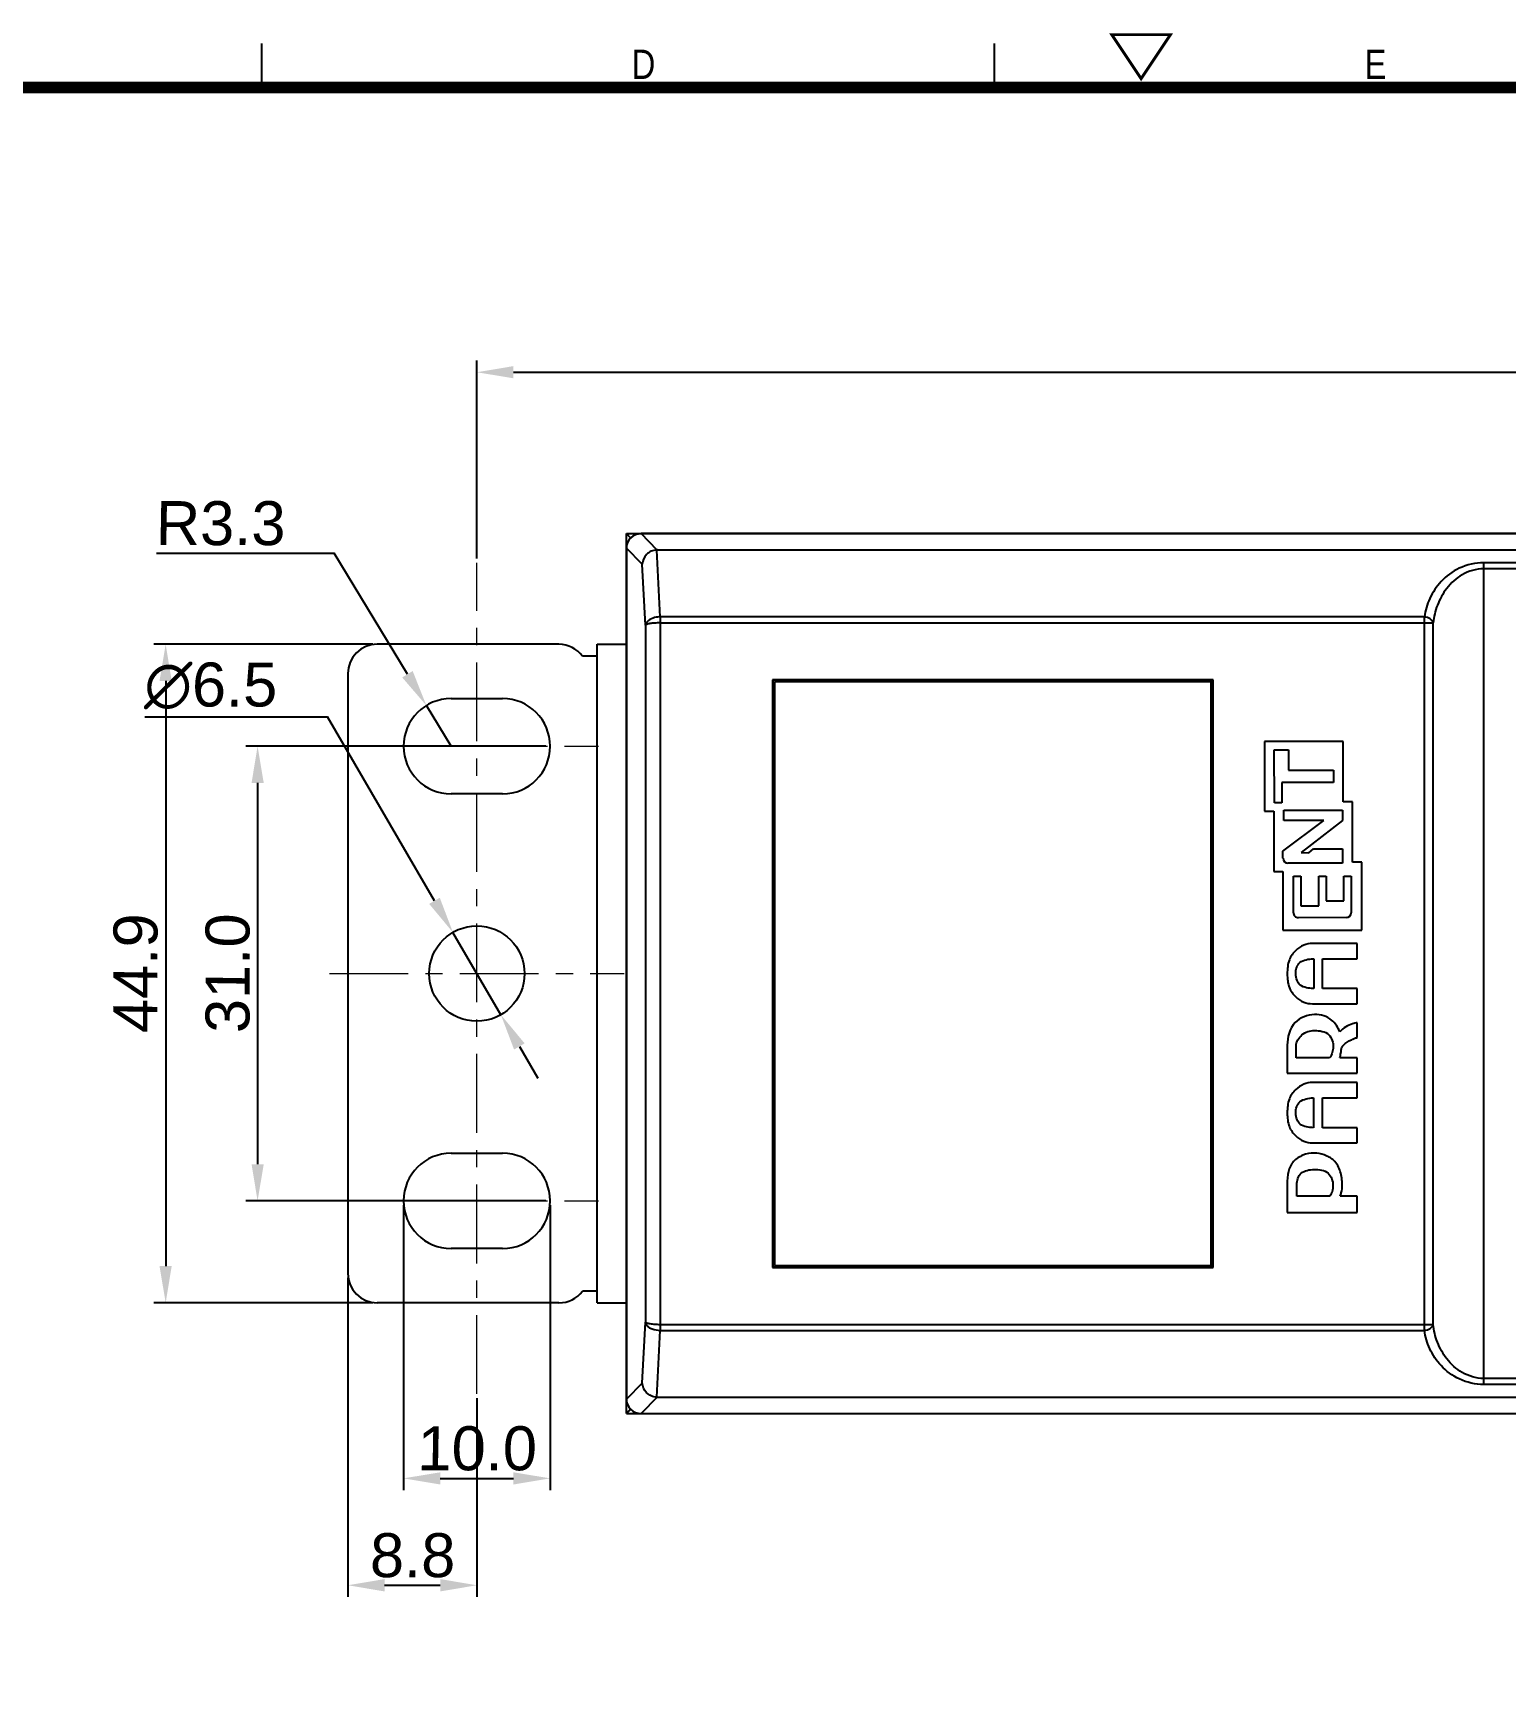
# Model space of a CAD drawing. Header units: millimetres. Extents: x 509 to 2357, y -197 to 647.
# Drawn here: x 1937.6 to 2038.1, y 534.2 to 647.5 of the extents above; entities that cross this region are included whole.
import ezdxf

# ---------------------------------------------------------------- set-up
doc = ezdxf.new("R2010")
doc.units = ezdxf.units.MM
doc.header["$PDMODE"] = 3
doc.header["$PDSIZE"] = 0.7
doc.linetypes.add('CENTER', pattern=[17.8, 10.75, -2.35, 2.35, -2.35])
doc.layers.get('0').update_dxf_attribs({"linetype": 'CONTINUOUS'})
doc.layers.get('Defpoints').update_dxf_attribs({"linetype": 'CONTINUOUS'})
doc.layers.add('3', color=112, linetype='CENTER', lineweight=15)
doc.layers.add('Dim', color=1, linetype='CONTINUOUS')
doc.layers.add('SU', color=7, linetype='CONTINUOUS')
doc.styles.add('OMI-1', font='arial.ttf', dxfattribs={"oblique": 1, "height": 3})
doc.styles.get("Standard").update_dxf_attribs({"font": 'gulim.ttc', "width": 0.8})
doc.dimstyles.new('1', dxfattribs={"dimtxt": 5, "dimasz": 2.5, "dimexe": 0.8, "dimexo": 0.3, "dimgap": 0.5, "dimtad": 1, "dimtoh": 1, "dimdec": 1, "dimzin": 0, "dimdsep": 46, "dimtxsty": 'OMI-1', "dimcen": 0, "dimclrd": 256, "dimclre": 256, "dimclrt": 256, "dimadec": 0, "dimazin": 0, "dimtfac": 0.8, "dimtdec": 1, "dimtix": 1, "dimtmove": 0, "dimatfit": 3, "dimfxl": 1, "dimtolj": 1, "dimtzin": 0, "dimarcsym": 0})

# ---------------------------------------------------------------- blocks, each defined once
blk = doc.blocks.new('*D4159')
at = {"layer": 'Defpoints', "color": 0}
for p in [(1961.07, 605.79), (1946.64, 560.89), (1961.07, 560.89)]:
    blk.add_point(p, dxfattribs=at)
at = {"layer": 'Dim', "lineweight": -2}
for p, q in [((1960.77, 605.79), (1945.84, 605.79)), ((1946.64, 603.29), (1946.64, 563.39)), ((1960.77, 560.89), (1945.84, 560.89))]:
    blk.add_line(p, q, dxfattribs=at)
at = {"layer": 'Dim'}
for points in [[(1947.05, 603.29), (1946.22, 603.29), (1946.64, 605.79)], [(1946.22, 563.39), (1947.05, 563.39), (1946.64, 560.89)]]:
    blk.add_solid(points, dxfattribs=at)
at = {"layer": 'Dim', "insert": (1944.6, 583.34), "char_height": 3, "attachment_point": 5, "rotation": 90, "style": 'OMI-1'}
blk.add_mtext('\\A1;44.9', dxfattribs=at)
blk = doc.blocks.new('*D4160')
at = {"layer": 'Defpoints', "color": 0}
for p in [(1972.87, 598.84), (1952.91, 567.84), (1972.87, 567.84)]:
    blk.add_point(p, dxfattribs=at)
at = {"layer": 'Dim', "lineweight": -2}
for p, q in [((1972.57, 598.84), (1952.11, 598.84)), ((1952.91, 596.34), (1952.91, 570.34)), ((1972.57, 567.84), (1952.11, 567.84))]:
    blk.add_line(p, q, dxfattribs=at)
at = {"layer": 'Dim'}
for points in [[(1953.33, 596.34), (1952.5, 596.34), (1952.91, 598.84)], [(1952.5, 570.34), (1953.33, 570.34), (1952.91, 567.84)]]:
    blk.add_solid(points, dxfattribs=at)
at = {"layer": 'Dim', "insert": (1950.88, 583.34), "char_height": 3, "attachment_point": 5, "rotation": 90, "style": 'OMI-1'}
blk.add_mtext('\\A1;31.0', dxfattribs=at)
blk = doc.blocks.new('*D4165')
at = {"layer": 'Defpoints', "color": 0}
for p in [(1959.07, 562.89), (1967.87, 554.68), (1967.87, 541.63)]:
    blk.add_point(p, dxfattribs=at)
at = {"layer": 'Dim', "lineweight": -2}
for p, q in [((1959.07, 562.59), (1959.07, 540.83)), ((1967.87, 554.38), (1967.87, 540.83)), ((1961.57, 541.63), (1965.37, 541.63))]:
    blk.add_line(p, q, dxfattribs=at)
at = {"layer": 'Dim'}
for points in [[(1961.57, 542.05), (1961.57, 541.21), (1959.07, 541.63)], [(1965.37, 541.21), (1965.37, 542.05), (1967.87, 541.63)]]:
    blk.add_solid(points, dxfattribs=at)
at = {"layer": 'Dim', "insert": (1963.47, 543.66), "char_height": 3, "attachment_point": 5, "style": 'OMI-1'}
blk.add_mtext('\\A1;8.8', dxfattribs=at)
blk = doc.blocks.new('*D4166')
at = {"layer": 'Defpoints', "color": 0}
for p in [(1962.87, 567.84), (1972.87, 567.84), (1972.87, 548.92)]:
    blk.add_point(p, dxfattribs=at)
at = {"layer": 'Dim', "lineweight": -2}
for p, q in [((1962.87, 567.54), (1962.87, 548.12)), ((1972.87, 567.54), (1972.87, 548.12)), ((1965.37, 548.92), (1970.37, 548.92))]:
    blk.add_line(p, q, dxfattribs=at)
at = {"layer": 'Dim'}
for points in [[(1965.37, 549.33), (1965.37, 548.5), (1962.87, 548.92)], [(1970.37, 548.5), (1970.37, 549.33), (1972.87, 548.92)]]:
    blk.add_solid(points, dxfattribs=at)
at = {"layer": 'Dim', "insert": (1967.87, 550.95), "char_height": 3, "attachment_point": 5, "style": 'OMI-1'}
blk.add_mtext('\\A1;10.0', dxfattribs=at)
blk = doc.blocks.new('*D4167')
at = {"layer": 'Defpoints', "color": 0}
for p in [(1966.24, 586.14), (1969.51, 580.53)]:
    blk.add_point(p, dxfattribs=at)
at = {"layer": 'Dim', "lineweight": -2}
for p, q in [((1945.21, 600.84), (1957.68, 600.84)), ((1964.98, 588.3), (1957.68, 600.84)), ((1969.51, 580.53), (1966.24, 586.14)), ((1970.77, 578.37), (1972.02, 576.21))]:
    blk.add_line(p, q, dxfattribs=at)
at = {"layer": 'Dim'}
for points in [[(1964.62, 588.09), (1965.34, 588.51), (1966.24, 586.14)], [(1971.13, 578.58), (1970.41, 578.16), (1969.51, 580.53)]]:
    blk.add_solid(points, dxfattribs=at)
at = {"layer": 'Dim', "insert": (1949.7, 602.95), "char_height": 3, "attachment_point": 5, "style": 'OMI-1'}
blk.add_mtext('\\A1;∅6.5', dxfattribs=at)
blk = doc.blocks.new('*D4168')
at = {"layer": 'Defpoints', "color": 0}
for p in [(1964.43, 601.61), (1966.12, 598.84)]:
    blk.add_point(p, dxfattribs=at)
at = {"layer": 'Dim', "lineweight": -2}
for p, q in [((1946.01, 612), (1958.13, 612)), ((1963.14, 603.75), (1958.13, 612)), ((1966.12, 598.84), (1964.43, 601.61))]:
    blk.add_line(p, q, dxfattribs=at)
at = {"layer": 'Dim'}
blk.add_solid([(1962.78, 603.53), (1963.49, 603.97), (1964.43, 601.61)], dxfattribs=at)
at = {"layer": 'Dim', "insert": (1950.37, 614.03), "char_height": 3, "attachment_point": 5, "style": 'OMI-1'}
blk.add_mtext('\\A1;R3.3', dxfattribs=at)
blk = doc.blocks.new('*D4173')
at = {"layer": 'Defpoints', "color": 0}
for p in [(2162.27, 624.34), (1967.87, 611.35), (2162.27, 611.35)]:
    blk.add_point(p, dxfattribs=at)
at = {"layer": 'Dim', "lineweight": -2}
for p, q in [((1967.87, 611.65), (1967.87, 625.14)), ((2162.27, 611.65), (2162.27, 625.14)), ((1970.37, 624.34), (2159.77, 624.34))]:
    blk.add_line(p, q, dxfattribs=at)
at = {"layer": 'Dim'}
for points in [[(1970.37, 624.76), (1970.37, 623.93), (1967.87, 624.34)], [(2159.77, 623.93), (2159.77, 624.76), (2162.27, 624.34)]]:
    blk.add_solid(points, dxfattribs=at)
at = {"layer": 'Dim', "insert": (2065.07, 626.38), "char_height": 3, "attachment_point": 5, "style": 'OMI-1'}
blk.add_mtext('\\A1;194.4', dxfattribs=at)

msp = doc.modelspace()

# ---------------------------------------------------------------- linework, layer by layer
for p, q in [((1953.19, 643.76), (1953.19, 646.76)), ((2003.19, 643.76), (2003.19, 646.76))]:
    msp.add_line(p, q)
at = {"color": 7, "linetype": 'Continuous'}
for p, q in [((1978.07, 553.34), (1978.07, 613.34)), ((1978.36, 613.04), (1978.07, 613.34)), ((1978.07, 613.34), (2073.6, 613.34)), ((1978.13, 613.27), (1978.11, 613.3)), ((1980.18, 612.22), (1979.07, 613.34)), ((1979.16, 611.25), (1978.07, 612.34)), ((1980.37, 607.66), (1980.15, 612.22)), ((2072.49, 612.22), (1980.18, 612.22)), ((1979.37, 607.09), (1979.16, 611.25)), ((2036.57, 555.32), (2036.57, 611.35)), ((2070.42, 611.35), (2036.57, 611.35)), ((2070.42, 610.94), (2036.57, 610.94)), ((1979.37, 607.09), (1979.37, 559.58)), ((2032.52, 607.66), (1980.37, 607.66)), ((1980.37, 607.25), (1980.37, 559.42)), ((1980.37, 607.25), (2033.11, 607.25)), ((2032.52, 559.01), (2032.52, 607.66)), ((2033.11, 559.42), (2033.11, 607.25)), ((1973.47, 605.79), (1961.07, 605.79)), ((1976.07, 560.89), (1976.07, 605.79)), ((1976.07, 605.79), (1978.07, 605.79)), ((1976.07, 604.99), (1975.07, 604.99)), ((1959.07, 603.79), (1959.07, 562.89)), ((1988.03, 603.37), (1988.03, 563.3)), ((2018.11, 603.37), (1988.03, 603.37)), ((1988.07, 603.34), (1988.07, 563.34)), ((2018.07, 603.34), (1988.07, 603.34)), ((1988.17, 603.24), (1988.17, 563.44)), ((2017.97, 603.24), (1988.17, 603.24)), ((2017.97, 563.44), (2017.97, 603.24)), ((2018.07, 563.34), (2018.07, 603.34)), ((2018.11, 563.3), (2018.11, 603.37)), ((1966.12, 602.09), (1969.62, 602.09)), ((2021.61, 599.16), (2021.61, 594.42)), ((2026.97, 599.16), (2021.61, 599.16)), ((2026.97, 595.04), (2026.97, 599.16)), ((2022.28, 594.99), (2022.27, 598.6)), ((2022.27, 598.6), (2023.25, 598.6)), ((2023.25, 598.6), (2023.25, 597.21)), ((2023.25, 597.21), (2026.31, 597.2)), ((2026.31, 597.2), (2026.31, 596.37)), ((2026.31, 596.37), (2022.78, 596.36)), ((2022.78, 596.36), (2022.78, 594.99)), ((1969.62, 595.59), (1966.12, 595.59)), ((2022.78, 594.99), (2022.28, 594.99)), ((2022.93, 593.78), (2022.93, 594.49)), ((2022.93, 594.49), (2026.92, 594.49)), ((2026.92, 594.49), (2026.93, 593.77)), ((2027.61, 595.04), (2026.97, 595.04)), ((2027.61, 590.93), (2027.61, 595.04)), ((2021.61, 594.42), (2022.24, 594.42)), ((2022.24, 594.42), (2022.24, 590.31)), ((2022.87, 591.68), (2025.65, 593.78)), ((2025.65, 593.78), (2022.93, 593.78)), ((2026.93, 593.77), (2024.12, 591.59)), ((2022.87, 591.2), (2022.87, 591.68)), ((2024.12, 591.59), (2024.64, 591.58)), ((2024.64, 591.58), (2024.95, 591.84)), ((2024.95, 591.84), (2026.92, 591.85)), ((2026.92, 591.85), (2026.92, 590.86)), ((2022.24, 590.31), (2022.87, 590.31)), ((2022.87, 590.31), (2022.87, 586.3)), ((2026.92, 590.86), (2023.21, 590.86)), ((2023.58, 587.49), (2023.58, 589.98)), ((2023.58, 589.98), (2024.08, 589.98)), ((2024.08, 589.98), (2024.08, 587.95)), ((2025.31, 587.95), (2025.31, 589.98)), ((2025.31, 589.98), (2025.81, 589.98)), ((2025.81, 589.98), (2025.81, 588.29)), ((2027.03, 588.29), (2027.03, 589.98)), ((2027.03, 589.98), (2027.53, 589.98)), ((2027.53, 589.98), (2027.53, 587.49)), ((2028.24, 590.93), (2027.61, 590.93)), ((2028.24, 586.3), (2028.24, 590.93)), ((2024.08, 587.95), (2025.31, 587.95)), ((2025.81, 588.29), (2027.03, 588.29)), ((2027.19, 587.16), (2023.92, 587.15)), ((2022.87, 586.3), (2028.24, 586.3)), ((2027.93, 585.39), (2024.88, 585.39)), ((2024.97, 584.35), (2024.97, 582.32)), ((2025.57, 582.32), (2025.57, 584.35)), ((2025.57, 584.35), (2027.93, 584.35)), ((2027.93, 584.35), (2027.93, 585.39)), ((2027.93, 582.32), (2025.57, 582.32)), ((2027.93, 581.28), (2027.93, 582.32)), ((2024.88, 581.28), (2027.93, 581.28)), ((2027.93, 578.99), (2027.93, 579.99)), ((2023.16, 578.45), (2023.16, 576.54)), ((2023.77, 577.59), (2023.77, 578.42)), ((2026.04, 577.59), (2023.77, 577.59)), ((2027.93, 577.59), (2026.74, 577.59)), ((2027.93, 576.54), (2027.93, 577.59)), ((2023.16, 576.54), (2027.93, 576.54)), ((2027.93, 575.91), (2024.88, 575.91)), ((2027.93, 574.87), (2027.93, 575.91)), ((2024.95, 574.87), (2024.95, 572.83)), ((2025.57, 572.83), (2025.57, 574.87)), ((2025.57, 574.87), (2027.93, 574.87)), ((2027.93, 572.83), (2025.57, 572.83)), ((2027.93, 571.79), (2027.93, 572.83)), ((1966.12, 571.09), (1969.62, 571.09)), ((2024.88, 571.79), (2027.93, 571.79)), ((2023.16, 568.97), (2023.16, 567.05)), ((2023.81, 568.17), (2023.81, 568.93)), ((2026.06, 568.17), (2023.81, 568.17)), ((2027.93, 568.17), (2026.78, 568.17)), ((2027.93, 567.05), (2027.93, 568.17)), ((2023.16, 567.05), (2027.93, 567.05)), ((1969.62, 564.59), (1966.12, 564.59)), ((1988.03, 563.3), (2018.11, 563.3)), ((1988.07, 563.34), (2018.07, 563.34)), ((1988.17, 563.44), (2017.97, 563.44)), ((1976.07, 561.69), (1975.07, 561.69)), ((1973.47, 560.89), (1961.07, 560.89)), ((1976.07, 560.89), (1978.07, 560.89)), ((1979.16, 555.42), (1979.37, 559.58)), ((1980.37, 559.42), (2033.11, 559.42)), ((1980.15, 554.45), (1980.37, 559.01)), ((1980.37, 559.01), (2032.52, 559.01)), ((1979.16, 555.42), (1978.07, 554.33)), ((2064.75, 555.73), (2036.57, 555.73)), ((2064.15, 555.32), (2036.57, 555.32)), ((1980.18, 554.45), (1979.07, 553.34)), ((1980.18, 554.45), (2064.17, 554.45)), ((1978.36, 553.63), (1978.07, 553.34)), ((1978.07, 553.34), (1978.07, 553.34)), ((1978.07, 553.34), (2152.07, 553.34)), ((1978.09, 553.36), (1978.08, 553.35)), ((1978.13, 553.4), (1978.11, 553.37))]:
    msp.add_line(p, q, dxfattribs=at)
for points, const_width in [([(2013.19, 644.36), (2015.19, 647.36), (2011.19, 647.36)], 0.2), ([(2353.19, 643.76), (1803.19, 643.76), (1803.19, 263.76), (2353.19, 263.76)], 0.8)]:
    msp.add_lwpolyline(points, close=True, dxfattribs=dict(const_width=const_width))
for points in [[(1978.09, 613.31), (1978.08, 613.32), (1978.07, 613.33), (1978.07, 613.34)], [(1978.22, 613.19), (1978.19, 613.22), (1978.13, 613.27)], [(1978.36, 613.04), (1978.32, 613.08), (1978.29, 613.12), (1978.25, 613.16)], [(1978.22, 553.48), (1978.18, 553.45), (1978.13, 553.4)], [(1978.36, 553.63), (1978.32, 553.59), (1978.29, 553.55), (1978.25, 553.51)]]:
    msp.add_lwpolyline(points, dxfattribs=at)
msp.add_circle((1967.87, 583.34), 3.25, dxfattribs=at)
for centre, radius, start, end in [((1979.07, 612.34), 1, 90, 180), ((2085.71, 605.99), 105.35, 179.0895, 179.3141), ((1961.07, 603.79), 2, 90, 180), ((1973.47, 603.79), 2, 36.8699, 90), ((1966.12, 598.84), 3.25, 90, 270), ((1969.62, 598.84), 3.25, 270, 90), ((2023.21, 591.2), 0.337, 180.2374, 270), ((2023.92, 587.49), 0.337, 179.9532, 270.0946), ((2027.19, 587.49), 0.337, 270.0946, 0.0249), ((1966.12, 567.84), 3.25, 90, 270), ((1969.62, 567.84), 3.25, 270, 90), ((1961.07, 562.89), 2, 180, 270), ((1973.47, 562.89), 2, 270, 323.1301), ((2085.24, 560.68), 104.88, 180.6858, 180.9114), ((1979.07, 554.34), 1, 180, 270)]:
    msp.add_arc(centre, radius, start, end, dxfattribs=at)
for centre, major_axis, ratio, start_param, end_param in [((1979.07, 612.33), (0.709, -0.709), 0.997265, 2.357564, 3.925621), ((1980.24, 611.17), (-0.434, 0.974), 0.928627, -0.392014, -0.356781), ((1979.07, 554.34), (0.709, 0.709), 0.997265, -3.925621, -2.357564), ((1980.24, 555.5), (0.434, 0.974), 0.928627, -2.784812, -2.749578)]:
    msp.add_ellipse(centre, major_axis=major_axis, ratio=ratio, start_param=start_param, end_param=end_param, dxfattribs=at)
for points, knots in [([(1980.15, 612.22), (1979.89, 612.21), (1979.38, 611.99), (1979.17, 611.49), (1979.16, 611.25)], [0, 0, 0, 0, 0.514825, 1, 1, 1, 1]), ([(2036.57, 611.35), (2036, 611.35), (2034.9, 611.1), (2033.63, 610.16), (2032.83, 608.97), (2032.58, 608.09), (2032.52, 607.66)], [0, 0, 0, 0, 0.288125, 0.546735, 0.780118, 1, 1, 1, 1]), ([(2036.57, 610.94), (2036.31, 610.94), (2035.79, 610.86), (2034.88, 610.47), (2034, 609.67), (2033.36, 608.5), (2033.16, 607.66), (2033.11, 607.25)], [0, 0, 0, 0, 0.143766, 0.281816, 0.536047, 0.772312, 1, 1, 1, 1]), ([(1980.37, 607.66), (1980.25, 607.66), (1979.87, 607.62), (1979.39, 607.36), (1979.37, 607.09)], [0, 0, 0, 0, 0.317181, 1, 1, 1, 1]), ([(1980.37, 607.25), (1980.24, 607.25), (1980.01, 607.24), (1979.71, 607.21), (1979.51, 607.17), (1979.4, 607.13), (1979.37, 607.1), (1979.37, 607.09)], [0, 0, 0, 0, 0.363276, 0.674908, 0.893479, 0.960251, 1, 1, 1, 1]), ([(2033.11, 607.25), (2033.09, 607.36), (2032.91, 607.58), (2032.66, 607.65), (2032.52, 607.66)], [0, 0, 0, 0, 0.445905, 1, 1, 1, 1]), ([(2024.88, 585.39), (2024.68, 585.39), (2024.25, 585.31), (2023.68, 584.92), (2023.21, 584.24), (2023.16, 583.64), (2023.16, 583.32)], [0, 0, 0, 0, 0.203752, 0.42072, 0.676809, 1, 1, 1, 1]), ([(2024.97, 582.32), (2024.96, 582.32), (2024.79, 582.32), (2024.48, 582.36), (2024.04, 582.5), (2023.79, 582.88), (2023.71, 583.31), (2023.77, 583.75), (2024.01, 584.15), (2024.46, 584.3), (2024.79, 584.35), (2024.96, 584.35), (2024.97, 584.35)], [0, 0, 0, 0, 0.005412, 0.137632, 0.263122, 0.367241, 0.496164, 0.621107, 0.725471, 0.856375, 0.994744, 1, 1, 1, 1]), ([(2023.16, 583.32), (2023.16, 583), (2023.21, 582.41), (2023.69, 581.75), (2024.25, 581.36), (2024.68, 581.28), (2024.88, 581.28)], [0, 0, 0, 0, 0.321075, 0.575157, 0.794226, 1, 1, 1, 1]), ([(2026.75, 579.36), (2026.62, 579.66), (2026.33, 580.14), (2025.65, 580.5), (2024.76, 580.62), (2023.46, 580.13), (2023.16, 579), (2023.16, 578.45)], [0, 0, 0, 0, 0.185947, 0.301159, 0.420412, 0.690591, 1, 1, 1, 1]), ([(2027.93, 579.99), (2027.83, 579.97), (2027.56, 579.89), (2027.12, 579.75), (2026.87, 579.49), (2026.75, 579.36)], [0, 0, 0, 0, 0.234098, 0.607658, 1, 1, 1, 1]), ([(2023.77, 578.42), (2023.77, 578.69), (2024.04, 579.12), (2024.55, 579.41), (2025.04, 579.48), (2025.53, 579.42), (2025.88, 579.29), (2025.99, 579.17)], [0, 0, 0, 0, 0.29679, 0.462673, 0.630097, 0.821919, 1, 1, 1, 1]), ([(2025.99, 579.17), (2026.2, 578.95), (2026.35, 578.49), (2026.24, 577.94), (2026.14, 577.69), (2026.04, 577.59)], [0, 0, 0, 0, 0.537186, 0.751987, 1, 1, 1, 1]), ([(2026.88, 578.33), (2026.94, 578.42), (2027.11, 578.57), (2027.4, 578.76), (2027.68, 578.89), (2027.86, 578.96), (2027.93, 578.99)], [0, 0, 0, 0, 0.269847, 0.530763, 0.8247, 1, 1, 1, 1]), ([(2024.88, 575.91), (2024.68, 575.91), (2024.25, 575.82), (2023.68, 575.43), (2023.21, 574.76), (2023.16, 574.16), (2023.16, 573.83)], [0, 0, 0, 0, 0.203752, 0.42072, 0.676809, 1, 1, 1, 1]), ([(2024.95, 572.83), (2024.79, 572.83), (2024.48, 572.87), (2024.04, 573.01), (2023.79, 573.39), (2023.71, 573.83), (2023.77, 574.26), (2024.01, 574.66), (2024.46, 574.81), (2024.78, 574.87), (2024.95, 574.87)], [0, 0, 0, 0, 0.133645, 0.260489, 0.36573, 0.496043, 0.622334, 0.727823, 0.860139, 1, 1, 1, 1]), ([(2023.16, 573.83), (2023.16, 573.51), (2023.21, 572.92), (2023.69, 572.26), (2024.25, 571.88), (2024.68, 571.79), (2024.88, 571.79)], [0, 0, 0, 0, 0.321075, 0.575157, 0.794226, 1, 1, 1, 1]), ([(2026.78, 568.17), (2026.8, 568.24), (2026.89, 568.49), (2026.93, 569.06), (2026.84, 569.84), (2026.42, 570.62), (2025.71, 571), (2024.97, 571.14), (2024.22, 571), (2023.54, 570.58), (2023.3, 570.1), (2023.24, 569.85)], [0, 0, 0, 0, 0.03843, 0.122794, 0.266939, 0.406237, 0.523516, 0.634092, 0.75797, 0.878502, 1, 1, 1, 1]), ([(2023.81, 568.93), (2023.81, 569.22), (2023.95, 569.71), (2024.53, 569.95), (2025.15, 570), (2025.7, 569.95), (2025.95, 569.73)], [0, 0, 0, 0, 0.309718, 0.471211, 0.644696, 1, 1, 1, 1]), ([(2026.28, 568.88), (2026.28, 568.75), (2026.26, 568.49), (2026.14, 568.25), (2026.06, 568.17)], [0, 0, 0, 0, 0.535119, 1, 1, 1, 1]), ([(1979.37, 559.58), (1979.37, 559.57), (1979.4, 559.54), (1979.51, 559.5), (1979.71, 559.46), (1980.01, 559.43), (1980.24, 559.42), (1980.37, 559.42)], [0, 0, 0, 0, 0.039671, 0.106391, 0.324942, 0.636693, 1, 1, 1, 1]), ([(1979.37, 559.58), (1979.37, 559.5), (1979.44, 559.36), (1979.61, 559.21), (1979.92, 559.06), (1980.19, 559.01), (1980.37, 559.01)], [0, 0, 0, 0, 0.185878, 0.354351, 0.551077, 1, 1, 1, 1]), ([(2032.52, 559.01), (2032.59, 559.01), (2032.73, 559.04), (2032.96, 559.15), (2033.09, 559.31), (2033.11, 559.42)], [0, 0, 0, 0, 0.284977, 0.556152, 1, 1, 1, 1]), ([(2036.57, 555.73), (2036.31, 555.73), (2035.79, 555.81), (2034.88, 556.2), (2034, 557), (2033.36, 558.17), (2033.16, 559.01), (2033.11, 559.42)], [0, 0, 0, 0, 0.143713, 0.281755, 0.535993, 0.77228, 1, 1, 1, 1]), ([(2036.57, 555.32), (2036, 555.32), (2034.9, 555.57), (2033.63, 556.51), (2032.83, 557.7), (2032.58, 558.58), (2032.52, 559.01)], [0, 0, 0, 0, 0.288064, 0.546685, 0.780087, 1, 1, 1, 1]), ([(1980.15, 554.45), (1979.89, 554.46), (1979.38, 554.68), (1979.17, 555.18), (1979.16, 555.42)], [0, 0, 0, 0, 0.514825, 1, 1, 1, 1])]:
    msp.add_open_spline(points, degree=3, knots=knots, dxfattribs=at)
for points in [[(2026.74, 577.59), (2026.77, 577.7), (2026.8, 577.81), (2026.82, 577.92)], [(2026.82, 577.92), (2026.84, 578.06), (2026.86, 578.19), (2026.88, 578.33)], [(2023.24, 569.85), (2023.16, 569.56), (2023.16, 569.26), (2023.16, 568.97)], [(2025.95, 569.73), (2026.17, 569.53), (2026.28, 569.19), (2026.28, 568.88)]]:
    msp.add_open_spline(points, degree=3, dxfattribs=at)
at = {"layer": '3', "linetype": 'CENTER', "ltscale": 0.5}
for p, q in [((1967.87, 554.68), (1967.87, 611.35)), ((1956.06, 598.84), (1976.18, 598.84)), ((1957.81, 583.34), (1977.93, 583.34)), ((1956.06, 567.84), (1976.18, 567.84))]:
    msp.add_line(p, q, dxfattribs=at)
at = {"layer": 'SU', "color": 7, "linetype": 'Continuous'}
for p, q in [((2151.07, 613.34), (1979.07, 613.34)), ((1978.07, 612.34), (1978.07, 554.34)), ((1979.07, 553.34), (2151.07, 553.34))]:
    msp.add_line(p, q, dxfattribs=at)
for centre, start, end in [((1979.07, 612.34), 89.9996, 180.0004), ((1979.07, 554.34), 179.9985, 270.0015)]:
    msp.add_arc(centre, 1, start, end, dxfattribs=at)

# ---------------------------------------------------------------- texts
at = {"width": 0.85}
for s, p in [('D', (1978.44, 644.34)), ('E', (2028.44, 644.34))]:
    msp.add_text(s, height=2, dxfattribs=at).set_placement(p)

# ---------------------------------------------------------------- dimensions: what is measured, and where the dimension line sits
at = {"layer": 'Dim'}
for base, p1, p2, picture, middle in [((2162.27, 624.34), (1967.87, 611.35), (2162.27, 611.35), '*D4173', (2065.07, 626.38)), ((1972.87, 548.92), (1962.87, 567.84), (1972.87, 567.84), '*D4166', (1967.87, 550.95)), ((1967.87, 541.63), (1959.07, 562.89), (1967.87, 554.68), '*D4165', (1963.47, 543.66))]:
    dim = msp.add_linear_dim(base=base, p1=p1, p2=p2, dimstyle='1', dxfattribs=at)
    dim.commit()
    dim.dimension.update_dxf_attribs({"geometry": picture, "text_midpoint": middle})
dim = msp.add_radius_dim(center=(1966.1215, 598.8354), mpoint=(1964.4346, 601.6134), dimstyle='1', dxfattribs=at)
dim.commit()
dim.dimension.update_dxf_attribs({"geometry": '*D4168', "text_midpoint": (1950.3658, 611.9972), "dimtype": 164})
for base, p1, p2, picture, middle in [((1946.64, 560.89), (1961.07, 605.79), (1961.07, 560.89), '*D4159', (1944.6, 583.34)), ((1952.91, 567.84), (1972.87, 598.84), (1972.87, 567.84), '*D4160', (1950.88, 583.34))]:
    dim = msp.add_linear_dim(base=base, p1=p1, p2=p2, angle=90, dimstyle='1', dxfattribs=at)
    dim.commit()
    dim.dimension.update_dxf_attribs({"geometry": picture, "text_midpoint": middle})
dim = msp.add_diameter_dim_2p(p1=(1969.51, 580.53), p2=(1966.24, 586.14), dimstyle='1', dxfattribs=at)
dim.commit()
dim.dimension.update_dxf_attribs({"geometry": '*D4167', "text_midpoint": (1949.7, 600.84), "dimtype": 163})

doc.saveas('drawing.dxf')
